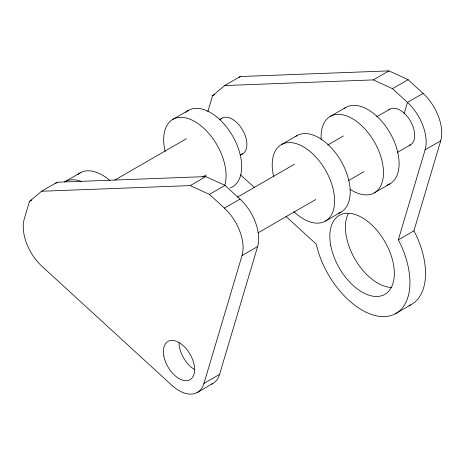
<?xml version="1.0" encoding="UTF-8"?>
<svg xmlns="http://www.w3.org/2000/svg" width="465" height="465" viewBox="0 0 465 465"><rect width="100%" height="100%" fill="white"/><g stroke="black" fill="none" stroke-linecap="round" stroke-linejoin="round"><path stroke-width="0.7" d="M29.475 201.426L24.296 218.829A36.776 21.233 60 0 0 41.926 266.276L171.69 385.148A36.776 21.233 60 0 0 203.961 383.416L219.567 374.406L257.627 246.549A36.776 21.233 60 0 0 239.992 199.101L225.019 185.384L205.861 176.59L57.189 182.233L41.583 191.243L29.475 201.426L31.975 199.985M207.785 111.74L212.552 95.726L224.659 85.543L240.266 76.533L388.938 70.889L408.101 79.689L423.074 93.401A36.776 21.233 60 0 1 440.704 140.849L413.914 230.843L398.313 239.853L400.72 244.573A67.669 39.072 60 0 1 385.032 316.589A67.669 39.072 60 0 1 317.461 249.031L316.334 244.241L285.894 216.353M203.961 383.416L242.027 255.558A36.776 21.233 60 0 0 224.392 208.111L209.419 194.393L190.255 185.599L41.583 191.243M404.009 114.024L407.468 102.41L423.074 93.401M398.313 239.853L425.103 149.858A36.776 21.233 60 0 0 407.468 102.41L392.495 88.693L373.337 79.899L224.659 85.543M55.538 183.623L57.189 182.233M239.161 77.457L240.266 76.533M212.552 95.726L214.423 94.645M80.23 172.841L64.629 181.85A44.134 25.482 60 0 1 81.276 181.455M172.811 119.389L188.412 110.385M114.768 180.083L186.273 138.797M219.521 119.604L222.026 118.157M202.478 177.002L206.245 174.828M240.114 155.275L242.625 153.828M190.255 185.599L205.861 176.59M373.337 79.899L388.938 70.889M281.342 144.632L296.943 135.623M330.231 116.407L345.838 107.398M209.419 194.393L225.019 185.384M392.495 88.693L408.101 79.689M237.429 197.16L294.508 164.209M327.755 145.016L343.437 135.96M376.679 116.767L389.85 109.165M224.392 208.111L239.992 199.101M258.029 232.837L315.735 199.52M348.349 180.687L364.031 171.631M397.273 152.439L410.444 144.836M242.027 255.558L257.627 246.549M425.103 149.858L440.704 140.849M325.477 221.073L341.077 212.063M374.366 192.847L389.966 183.838M196.957 392.646L212.563 383.642M395.116 313.904L410.717 304.9M240.492 174.77L254.378 187.488M413.914 230.843L416.326 235.563A67.669 39.072 60 0 1 408.979 305.714M388.833 109.88A20.594 11.892 60 0 1 410.444 121.057A20.594 11.892 60 0 1 409.316 145.359M295.821 136.344A44.134 25.482 60 0 1 341.926 162.616A44.134 25.482 60 0 1 338.009 213.4M273.699 176.723A44.134 25.482 60 0 1 300.181 145.15A44.134 25.482 60 0 1 334.445 204.501A44.134 25.482 60 0 1 293.863 211.651M344.17 108.514A44.134 25.482 60 0 1 390.536 133.879A44.134 25.482 60 0 1 386.897 185.175M321.228 140.052A44.134 25.482 60 0 1 351.133 117.941A44.134 25.482 60 0 1 383.497 173.311A44.134 25.482 60 0 1 349.965 189.214M219.567 374.406A36.776 21.233 60 0 1 211.296 384.212M194.242 369.35A22.064 12.741 60 0 1 179.008 342.786M220.544 119.307A20.594 11.892 60 0 1 242.625 130.043A20.594 11.892 60 0 1 240.882 154.537M78.044 174.381A44.134 25.482 60 0 1 109.88 180.484M185.721 112.373A44.134 25.482 60 0 1 232.256 135.362A44.134 25.482 60 0 1 230.117 187.947M165.168 151.48A44.134 25.482 60 0 1 194.794 121.528A44.134 25.482 60 0 1 224.642 185.628M391.902 287.48A45.605 26.331 60 0 1 355.353 259.807A45.605 26.331 60 0 1 348.198 213.766M163.849 356.056A22.064 12.741 60 0 0 189.778 379.812A22.064 12.741 60 0 0 183.402 345.803A22.064 12.741 60 0 0 163.849 356.056M330.749 245.555A45.605 26.331 60 0 0 384.346 294.653A45.605 26.331 60 0 0 371.163 224.368A45.605 26.331 60 0 0 330.749 245.555"/></g></svg>
